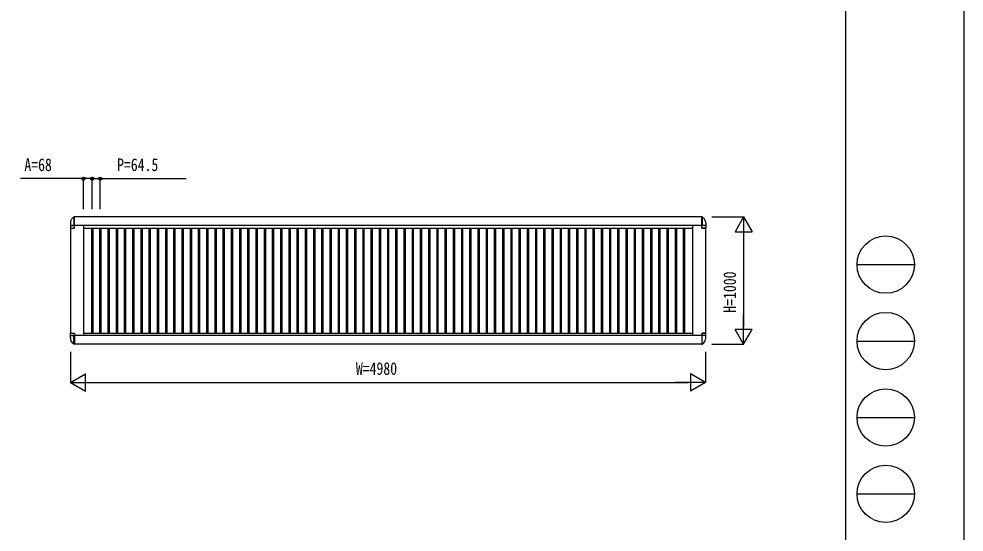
# Model space of a CAD drawing. Units: millimetres, scale not verified. Extents: x -12615 to 12615, y -8910 to 8910.
# Drawn here: x 5199 to 12615, y -4050 to -21 of the extents above; entities that cross this region are included whole.
import ezdxf
from ezdxf.enums import TextEntityAlignment as Align

# ---------------------------------------------------------------- set-up
doc = ezdxf.new("R2010")
doc.units = ezdxf.units.MM
doc.header["$LTSCALE"] = 30
for name, color, linetype in [('0-2_YKK_A1', 4, 'Continuous'), ('0-3_YKK_D', 6, 'Continuous'), ('0-4_YKK_ZWAK', 7, 'Continuous')]:
    doc.layers.add(name, color=color, linetype=linetype)
doc.styles.add('ＭＳ ゴシック', font='')
doc.styles.get('ＭＳ ゴシック').set_extended_font_data('MS Gothic')

msp = doc.modelspace()

# ---------------------------------------------------------------- linework, layer by layer
at = {"layer": '0-2_YKK_A1'}
for p, q in [((5602.56, -1621.91), (5602.56, -1662)), ((5629.06, -1574.7), (5617.2, -1586.56)), ((5634.06, -1574.7), (5629.06, -1574.7)), ((5629.06, -1574.7), (5629.06, -1643)), ((5634.06, -1663), (5634.06, -1574.7)), ((10561.36, -1575), (5634.06, -1575)), ((10556.06, -1574.7), (10561.06, -1574.7)), ((10556.06, -1663), (10556.06, -1574.7)), ((10561.06, -1574.7), (10561.06, -1643)), ((10561.06, -1574.7), (10572.91, -1586.56)), ((10587.56, -1621.91), (10587.56, -1662)), ((5603.56, -1663), (5634.06, -1663)), ((5604.56, -1643), (5634.06, -1643)), ((5605.06, -1663), (5605.06, -2487)), ((10587.56, -1643), (5615.06, -1643)), ((5705.06, -1643), (5705.06, -2507)), ((5705.06, -1663), (10485.06, -1663)), ((5768.06, -1663), (5768.06, -2487)), ((5778.06, -1663), (5778.06, -2487)), ((5832.56, -1663), (5832.56, -2487)), ((5842.56, -1663), (5842.56, -2487)), ((5897.06, -1663), (5897.06, -2487)), ((5907.06, -1663), (5907.06, -2487)), ((5961.56, -1663), (5961.56, -2487)), ((5971.56, -1663), (5971.56, -2487)), ((6026.06, -1663), (6026.06, -2487)), ((6036.06, -1663), (6036.06, -2487)), ((6090.56, -1663), (6090.56, -2487)), ((6100.56, -1663), (6100.56, -2487)), ((6155.06, -1663), (6155.06, -2487)), ((6165.06, -1663), (6165.06, -2487)), ((6219.56, -1663), (6219.56, -2487)), ((6229.56, -1663), (6229.56, -2487)), ((6284.06, -1663), (6284.06, -2487)), ((6294.06, -1663), (6294.06, -2487)), ((6348.56, -1663), (6348.56, -2487)), ((6358.56, -1663), (6358.56, -2487)), ((6413.06, -1663), (6413.06, -2487)), ((6423.06, -1663), (6423.06, -2487)), ((6477.56, -1663), (6477.56, -2487)), ((6487.56, -1663), (6487.56, -2487)), ((6542.06, -1663), (6542.06, -2487)), ((6552.06, -1663), (6552.06, -2487)), ((6606.56, -1663), (6606.56, -2487)), ((6616.56, -1663), (6616.56, -2487)), ((6671.06, -1663), (6671.06, -2487)), ((6681.06, -1663), (6681.06, -2487)), ((6735.56, -1663), (6735.56, -2487)), ((6745.56, -1663), (6745.56, -2487)), ((6800.06, -1663), (6800.06, -2487)), ((6810.06, -1663), (6810.06, -2487)), ((6864.56, -1663), (6864.56, -2487)), ((6874.56, -1663), (6874.56, -2487)), ((6929.06, -1663), (6929.06, -2487)), ((6939.06, -1663), (6939.06, -2487)), ((6993.56, -1663), (6993.56, -2487)), ((7003.56, -1663), (7003.56, -2487)), ((7058.06, -1663), (7058.06, -2487)), ((7068.06, -1663), (7068.06, -2487)), ((7122.56, -1663), (7122.56, -2487)), ((7132.56, -1663), (7132.56, -2487)), ((7187.06, -1663), (7187.06, -2487)), ((7197.06, -1663), (7197.06, -2487)), ((7251.56, -1663), (7251.56, -2487)), ((7261.56, -1663), (7261.56, -2487)), ((7316.06, -1663), (7316.06, -2487)), ((7326.06, -1663), (7326.06, -2487)), ((7380.56, -1663), (7380.56, -2487)), ((7390.56, -1663), (7390.56, -2487)), ((7445.06, -1663), (7445.06, -2487)), ((7455.06, -1663), (7455.06, -2487)), ((7509.56, -1663), (7509.56, -2487)), ((7519.56, -1663), (7519.56, -2487)), ((7574.06, -1663), (7574.06, -2487)), ((7584.06, -1663), (7584.06, -2487)), ((7638.56, -1663), (7638.56, -2487)), ((7648.56, -1663), (7648.56, -2487)), ((7703.06, -1663), (7703.06, -2487)), ((7713.06, -1663), (7713.06, -2487)), ((7767.56, -1663), (7767.56, -2487)), ((7777.56, -1663), (7777.56, -2487)), ((7832.06, -1663), (7832.06, -2487)), ((7842.06, -1663), (7842.06, -2487)), ((7896.56, -1663), (7896.56, -2487)), ((7906.56, -1663), (7906.56, -2487)), ((7961.06, -1663), (7961.06, -2487)), ((7971.06, -1663), (7971.06, -2487)), ((8025.56, -1663), (8025.56, -2487)), ((8035.56, -1663), (8035.56, -2487)), ((8090.06, -1663), (8090.06, -2487)), ((8100.06, -1663), (8100.06, -2487)), ((8154.56, -1663), (8154.56, -2487)), ((8164.56, -1663), (8164.56, -2487)), ((8219.06, -1663), (8219.06, -2487)), ((8229.06, -1663), (8229.06, -2487)), ((8283.56, -1663), (8283.56, -2487)), ((8293.56, -1663), (8293.56, -2487)), ((8348.06, -1663), (8348.06, -2487)), ((8358.06, -1663), (8358.06, -2487)), ((8412.56, -1663), (8412.56, -2487)), ((8422.56, -1663), (8422.56, -2487)), ((8477.06, -1663), (8477.06, -2487)), ((8487.06, -1663), (8487.06, -2487)), ((8541.56, -1663), (8541.56, -2487)), ((8551.56, -1663), (8551.56, -2487)), ((8606.06, -1663), (8606.06, -2487)), ((8616.06, -1663), (8616.06, -2487)), ((8670.56, -1663), (8670.56, -2487)), ((8680.56, -1663), (8680.56, -2487)), ((8735.06, -1663), (8735.06, -2487)), ((8745.06, -1663), (8745.06, -2487)), ((8799.56, -1663), (8799.56, -2487)), ((8809.56, -1663), (8809.56, -2487)), ((8864.06, -1663), (8864.06, -2487)), ((8874.06, -1663), (8874.06, -2487)), ((8928.56, -1663), (8928.56, -2487)), ((8938.56, -1663), (8938.56, -2487)), ((8993.06, -1663), (8993.06, -2487)), ((9003.06, -1663), (9003.06, -2487)), ((9057.56, -1663), (9057.56, -2487)), ((9067.56, -1663), (9067.56, -2487)), ((9122.06, -1663), (9122.06, -2487)), ((9132.06, -1663), (9132.06, -2487)), ((9186.56, -1663), (9186.56, -2487)), ((9196.56, -1663), (9196.56, -2487)), ((9251.06, -1663), (9251.06, -2487)), ((9261.06, -1663), (9261.06, -2487)), ((9315.56, -1663), (9315.56, -2487)), ((9325.56, -1663), (9325.56, -2487)), ((9380.06, -1663), (9380.06, -2487)), ((9390.06, -1663), (9390.06, -2487)), ((9444.56, -1663), (9444.56, -2487)), ((9454.56, -1663), (9454.56, -2487)), ((9509.06, -1663), (9509.06, -2487)), ((9519.06, -1663), (9519.06, -2487)), ((9573.56, -1663), (9573.56, -2487)), ((9583.56, -1663), (9583.56, -2487)), ((9638.06, -1663), (9638.06, -2487)), ((9648.06, -1663), (9648.06, -2487)), ((9702.56, -1663), (9702.56, -2487)), ((9712.56, -1663), (9712.56, -2487)), ((9767.06, -1663), (9767.06, -2487)), ((9777.06, -1663), (9777.06, -2487)), ((9831.56, -1663), (9831.56, -2487)), ((9841.56, -1663), (9841.56, -2487)), ((9896.06, -1663), (9896.06, -2487)), ((9906.06, -1663), (9906.06, -2487)), ((9960.56, -1663), (9960.56, -2487)), ((9970.56, -1663), (9970.56, -2487)), ((10025.06, -1663), (10025.06, -2487)), ((10035.06, -1663), (10035.06, -2487)), ((10089.56, -1663), (10089.56, -2487)), ((10099.56, -1663), (10099.56, -2487)), ((10154.06, -1663), (10154.06, -2487)), ((10164.06, -1663), (10164.06, -2487)), ((10218.56, -1663), (10218.56, -2487)), ((10228.56, -1663), (10228.56, -2487)), ((10283.06, -1663), (10283.06, -2487)), ((10293.06, -1663), (10293.06, -2487)), ((10347.56, -1663), (10347.56, -2487)), ((10357.56, -1663), (10357.56, -2487)), ((10412.06, -1663), (10412.06, -2487)), ((10422.06, -1663), (10422.06, -2487)), ((10485.06, -1643), (10485.06, -2505)), ((10585.56, -1643), (10556.06, -1643)), ((10556.06, -1663), (10586.56, -1663)), ((10586.56, -1663), (10556.06, -1663)), ((10585.06, -1663), (10585.06, -2487)), ((5602.56, -2528.09), (5602.56, -2488)), ((5603.56, -2487), (5634.06, -2487)), ((5604.56, -2507), (5634.06, -2507)), ((10587.56, -2507), (5615.06, -2507)), ((5629.06, -2575.3), (5629.06, -2507)), ((5634.06, -2487), (5634.06, -2575.3)), ((5705.06, -2487), (10485.06, -2487)), ((10556.06, -2487), (10586.56, -2487)), ((10586.56, -2487), (10556.06, -2487)), ((10556.06, -2487), (10556.06, -2575.3)), ((10585.56, -2507), (10556.06, -2507)), ((10561.06, -2575.3), (10561.06, -2507)), ((10587.56, -2528.09), (10587.56, -2488)), ((5629.06, -2575.3), (5617.2, -2563.44)), ((5634.06, -2575.3), (5629.06, -2575.3)), ((10561.36, -2575), (5634.06, -2575)), ((10556.06, -2575.3), (10561.06, -2575.3)), ((10561.06, -2575.3), (10572.91, -2563.44))]:
    msp.add_line(p, q, dxfattribs=at)
for centre, radius, start, end in [((5652.56, -1621.91), 50, 135, 180), ((10537.56, -1621.91), 50, 0, 45), ((5603.56, -1662), 1, 180, 270), ((10586.56, -1662), 1, 270, 0), ((5603.56, -2488), 1, 90, 180), ((10586.56, -2488), 1, 0, 90), ((5652.56, -2528.09), 50, 180, 225), ((10537.56, -2528.09), 50, 315, 0)]:
    msp.add_arc(centre, radius, start, end, dxfattribs=at)
at = {"layer": '0-3_YKK_D'}
for p, q in [((5705.06, -1515), (5705.06, -1274)), ((5773.06, -1515), (5773.06, -1274)), ((5773.06, -1515), (5773.06, -1274)), ((5837.56, -1515), (5837.56, -1274)), ((10635.06, -1575), (10886.06, -1575)), ((10885.06, -1575), (10817.56, -1691.91)), ((10885.06, -1575), (10952.56, -1691.91)), ((10885.06, -1575), (10885.06, -1808.83)), ((10817.56, -1691.91), (10952.56, -1691.91)), ((10885.06, -1710), (10885.06, -2440)), ((10885.06, -2575), (10885.06, -2341.17)), ((10885.06, -2575), (10817.56, -2458.09)), ((10952.56, -2458.09), (10817.56, -2458.09)), ((10885.06, -2575), (10952.56, -2458.09)), ((10635.06, -2575), (10886.06, -2575)), ((5605.06, -2635), (5605.06, -2876)), ((10585.06, -2635), (10585.06, -2876)), ((5605.06, -2875), (5721.97, -2807.5)), ((5721.97, -2942.5), (5721.97, -2807.5)), ((10585.06, -2875), (10468.15, -2807.5)), ((10468.15, -2807.5), (10468.15, -2942.5)), ((5605.06, -2875), (5721.97, -2942.5)), ((5605.06, -2875), (5838.89, -2875)), ((5740.06, -2875), (10450.06, -2875)), ((10585.06, -2875), (10351.23, -2875)), ((10585.06, -2875), (10468.15, -2942.5))]:
    msp.add_line(p, q, dxfattribs=at)
for points in [[(5773.06, -1275), (5705.06, -1275), (5211.86, -1275)], [(5773.06, -1275), (5837.56, -1275), (6510.76, -1275)]]:
    msp.add_lwpolyline(points, dxfattribs=at)
for centre in [(5705.06, -1275), (5773.06, -1275), (5773.06, -1275), (5837.56, -1275)]:
    msp.add_circle(centre, 12.75, dxfattribs=at)
at = {"layer": '0-4_YKK_ZWAK'}
for p, q in [((11685.06, 8325), (11685.06, -7575)), ((11775.06, -1950), (12225.06, -1950)), ((11775.06, -2550), (12225.06, -2550)), ((11775.06, -3150), (12225.06, -3150)), ((11775.06, -3750), (12225.06, -3750))]:
    msp.add_line(p, q, dxfattribs=at)
msp.add_lwpolyline([(-12615, -8910), (12615, -8910), (12615, 8910), (-12615, 8910)], close=True, dxfattribs=at)
for centre in [(12000.06, -1950), (12000.06, -2550), (12000.06, -3150), (12000.06, -3750)]:
    msp.add_circle(centre, 225, dxfattribs=at)

# ---------------------------------------------------------------- texts
at = {"layer": '0-3_YKK_D', "style": 'ＭＳ ゴシック', "width": 0.8}
for s, p in [('A=68', (5241.86, -1245)), ('P=64.5', (5969.56, -1245)), ('W=4980', (7843.06, -2845))]:
    msp.add_text(s, height=98.97, dxfattribs=at).set_placement(p, align=Align.BOTTOM_LEFT)
msp.add_text('H=1000', height=98.97, rotation=90, dxfattribs=at).set_placement((10855.06, -2327), align=Align.BOTTOM_LEFT)

doc.saveas('drawing.dxf')
